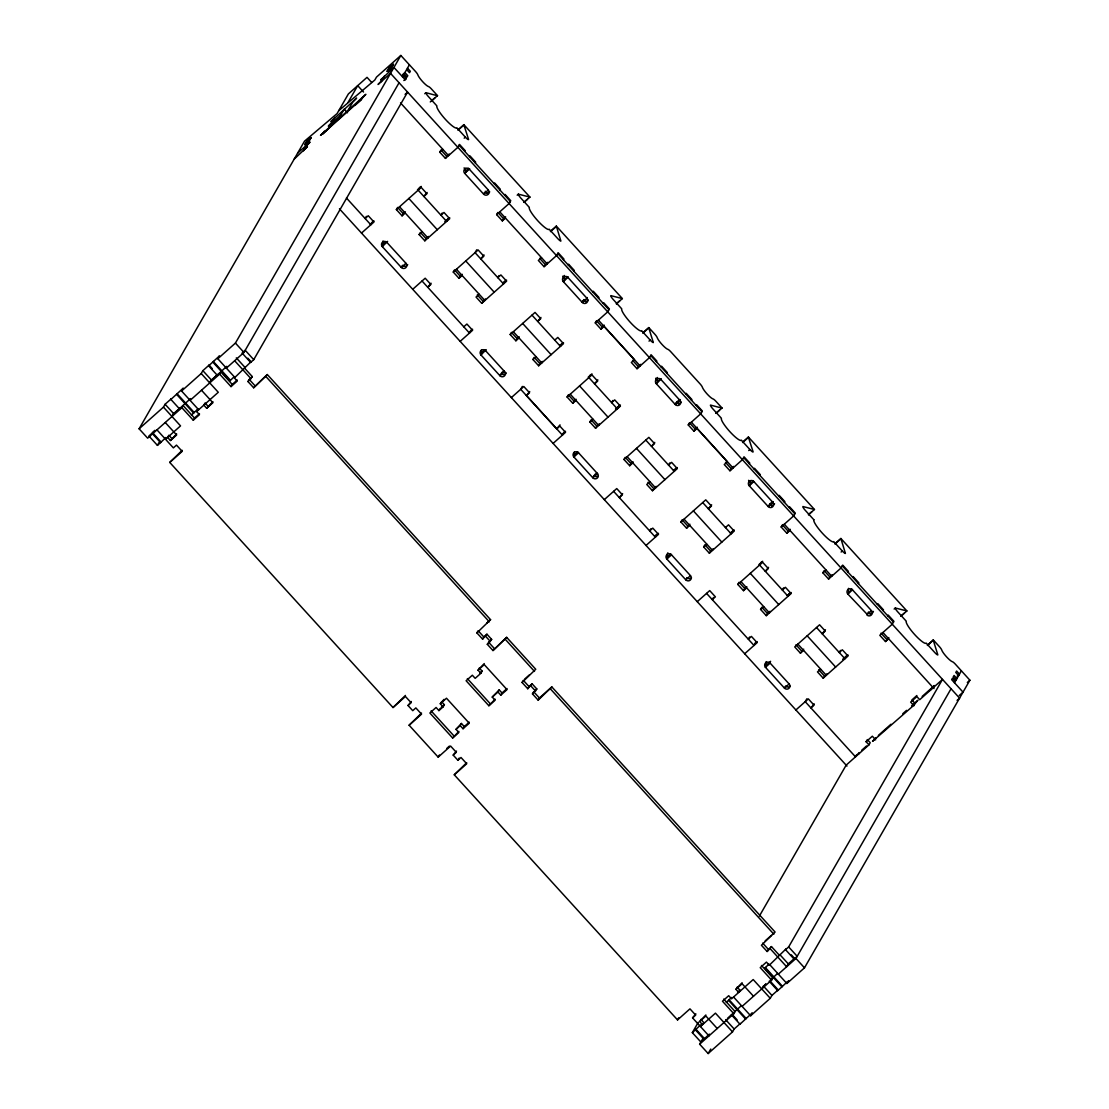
<?xml version="1.0" encoding="UTF-8"?>
<svg xmlns="http://www.w3.org/2000/svg" width="1109" height="1109" viewBox="0 0 1109 1109"><rect width="100%" height="100%" fill="white"/><g stroke="black" fill="none" stroke-linecap="round" stroke-linejoin="round"><path stroke-width="1.5" d="M716.206 413.186L722.028 408.001L716.026 401.416A4.228 0.79 48.3 0 0 713.073 398.949A8.47 1.58 48.3 0 1 707.154 394.028A8.47 1.58 48.3 0 1 702.344 387.166A4.228 0.79 48.3 0 0 699.931 383.742L670.862 351.83A4.228 0.79 48.3 0 0 667.909 349.363A8.47 1.58 48.3 0 1 661.99 344.428A8.47 1.58 48.3 0 1 657.18 337.58A4.228 0.79 48.3 0 0 654.767 334.156L648.765 327.571A4.159 0.776 48.3 0 0 648.751 327.793L653.326 342.57A4.242 0.79 48.3 0 1 650.193 340.089L641.654 330.718A14.819 2.759 48.3 0 1 630.259 322.289A14.819 2.759 48.3 0 1 621.747 308.843L613.208 299.472A4.228 0.79 48.3 0 1 610.782 295.632L622.357 298.571L556.344 226.097L560.904 241.097A4.242 0.79 48.3 0 1 557.772 238.615L549.232 229.244A14.819 2.759 48.3 0 1 537.837 220.83A14.819 2.759 48.3 0 1 529.326 207.383L520.786 198.012A4.228 0.79 48.3 0 1 518.347 194.158L517.182 195.198M894.145 609.049L895.31 608.009L906.885 610.948L840.872 538.475L845.432 553.474A4.242 0.79 48.3 0 1 842.299 550.993L833.76 541.622A14.819 2.759 48.3 0 1 822.365 533.207A14.819 2.759 48.3 0 1 813.854 519.761M311.13 137.571C301.177 145.14 304.933 148.218 311.13 137.571L306.417 141.813M393.459 64.308C383.354 72.002 387.096 75.107 393.459 64.308L388.802 68.495M304.67 144.863L309.799 139.886M518.347 194.158L529.936 197.097L463.895 124.693A4.2 0.776 48.3 0 0 463.922 124.97L468.608 139.554A4.228 0.79 48.3 0 1 465.364 137.156M722.028 408.001A4.159 0.776 48.3 0 1 721.876 408.084L710.453 405.076A4.242 0.79 48.3 0 0 712.893 408.916L721.418 418.287A14.819 2.759 48.3 0 0 729.93 431.734A14.819 2.759 48.3 0 0 741.339 440.148L749.878 449.519A4.228 0.79 48.3 0 0 753.136 451.931L748.45 437.348A4.2 0.776 48.3 0 1 748.423 437.071L814.463 509.475L802.874 506.536A4.228 0.79 48.3 0 0 805.314 510.39L813.854 519.761M680.302 399.6L679.886 400.321A3.175 3.119 29.9 0 1 679.692 404.743A3.175 3.119 29.9 0 1 675.229 404.466L656.265 383.645L661.338 378.779M181.876 407.71L193.257 420.2L194.491 418.051L183.11 405.547L181.876 407.71L147.649 438.166L139.11 428.795L304.518 141.162L337.081 113.589L348.378 93.932L367.024 77.339L371.681 82.454M303.492 150.852L306.943 144.849M139.11 428.795L163.453 407.128L165.102 404.258L171.327 398.727L170.911 399.448L179.45 408.819L179.852 408.098L173.642 413.629L171.992 416.499M324.438 131.153L322.788 134.037L329.415 127.785M331.425 123.418L334.876 117.415M170.911 399.448L183.235 388.122L181.585 391.006L198.65 409.748M338.952 118.233L344.192 109.126L347.519 112.771M348.06 102.416L357.708 85.629L363.53 92.033M348.281 109.943L352.69 102.264L356.627 98.063L330.939 121.616L334.045 118.857M157.423 445.374L160.542 442.616L152.002 433.245L148.897 436.003L157.423 445.374L159.142 442.394M160.542 442.616L165.92 437.473M355.296 104.745L354.894 105.466L361.104 99.935L362.754 97.051M181.585 391.006L201.214 373.539L202.864 370.656L209.074 365.124L212.276 368.645M209.74 382.91L211.403 380.027L217.614 374.495L217.198 375.216L208.658 365.845L209.074 365.124M208.658 365.845L219.485 355.878L217.821 358.748L234.9 377.49M171.673 438.36L168.818 435.241L167.584 437.403L170.426 440.523L176.636 433.938M381.219 81.678L384.657 75.689M191.4 415.154L197.818 409.082M217.821 358.748L235.427 343.083L400.834 55.45L415.404 71.364A4.228 0.79 48.3 0 1 417.816 74.788A8.47 1.58 48.3 0 0 422.626 81.636A8.47 1.58 48.3 0 0 428.545 86.571A4.228 0.79 48.3 0 1 431.498 89.039L437.501 95.624L431.678 100.808M193.257 420.2L199.468 414.669L196.626 411.55L197.859 409.387M219.637 374.107L220.871 371.959L232.252 384.449L231.019 386.611L219.637 374.107L190.11 400.377M708.956 1035.889L692.557 1017.868L695.662 1015.109L689.964 1008.857L677.544 1019.92L454.274 774.803L466.709 763.741L461.011 757.489L457.906 760.261L453.193 755.09L456.298 752.318L450.614 746.066L438.18 757.128L409.11 725.217L421.531 714.154L415.847 707.902L412.742 710.675L408.029 705.49L411.134 702.732L405.437 696.48L393.016 707.542L169.746 462.425L182.181 450.309M207.91 406.102L205.068 402.983L203.834 405.145L206.676 408.264L212.886 401.68M226.361 368.119L243.966 352.454L399.032 82.801M402.47 76.812L409.415 64.779M234.068 376.824L229.923 380.858L212.859 362.116M403.343 75.329L406.185 78.448L405.367 79.89L393.931 67.441M247.848 358.193L251.05 361.714L234.387 377.947L237.229 381.08L231.019 386.611M250.634 362.435L253.739 359.663L245.214 350.292L242.109 353.064L250.634 362.435L251.05 361.714M253.739 359.663L407.558 92.172L405.09 94.362M779.336 955.237L771.462 946.587L767.123 951.508L761.426 945.27L775.094 932.045L551.838 686.928L538.17 700.153L532.472 693.901L536.825 688.98L532.112 683.809L527.759 688.731L522.076 682.479L535.744 669.254L506.661 637.342L492.992 650.553L487.308 644.315L491.647 639.394L486.934 634.209L482.595 639.131L476.898 632.892L490.566 619.668L267.311 374.551L253.642 387.776L247.945 381.524L252.297 376.603L244.424 367.966M247.945 381.524L252.297 376.603M253.642 387.776L267.311 374.551M366.4 216.352L365.166 218.501L368.271 215.742L373.969 221.994L361.506 233.07M372.485 221.897L370.836 224.78L346.452 198.012M396.37 209.587L397.618 207.425L403.302 213.677L402.068 215.839L396.37 209.587L421.226 187.463L426.923 193.715L423.818 196.473L427.131 192.481M387.596 241.374L382.3 246.628L401.292 267.435A3.175 3.119 29.9 0 0 405.755 267.699A3.175 3.119 29.9 0 0 405.949 263.277L386.958 242.483A3.175 3.119 29.9 0 0 382.522 242.192A3.175 3.119 29.9 0 0 382.314 246.6L383.562 244.451A3.175 3.119 29.9 0 1 383.049 240.958M439.732 152.155L440.98 149.992L446.664 156.244L445.43 158.393L439.732 152.155L442.838 149.382M419.826 187.31L418.176 190.193L446.622 221.426L448.272 218.556L444.778 221.661M464.81 151.406L465.212 150.685L459.528 144.433L457.851 147.331L445.43 158.393M419.133 234.581L420.38 232.419L426.064 238.671L424.83 240.819L419.133 234.581L422.252 231.809M402.512 265.287L401.264 267.449L405.922 263.304M469.551 156.619L469.966 155.898L475.65 162.136L475.234 162.857M468.663 168.36L464.671 173.309L483.649 194.144A3.175 3.119 29.9 0 0 488.085 194.422A3.175 3.119 29.9 0 0 488.279 190.013M442.131 213.067L440.883 215.215L443.988 212.457L449.686 218.709L424.83 240.819M469.343 169.164L464.671 173.309A3.175 3.119 29.9 0 1 464.851 168.915A3.175 3.119 29.9 0 1 469.315 169.192L469.62 168.651M483.926 193.618L484.55 192.536M494.212 183.692L494.614 182.971L500.311 189.209L499.896 189.93M453.276 272.065L454.524 269.903L460.207 276.155L458.974 278.304L453.276 272.065L478.131 249.941L483.829 256.193L480.724 258.952L484.037 254.959M504.637 195.142L505.052 194.422L510.736 200.674L509.086 203.543L496.638 214.619L502.335 220.871L505.441 218.113M496.638 214.619L497.886 212.471L503.569 218.709L502.335 220.871M476.731 249.788L475.082 252.672L503.528 283.904L505.177 281.021L502.848 283.1M509.073 203.571L510.306 201.408L459.098 145.182M479.157 294.287L476.038 297.046L481.736 303.298L485.465 298.931M499.036 275.545L497.789 277.694L500.894 274.935L506.591 281.173L481.736 303.298M471.117 330.191L469.467 333.06L422.044 281.007M480.959 354.894A3.175 3.119 29.9 0 1 481.154 350.472A3.175 3.119 29.9 0 1 485.617 350.749L504.581 371.57A3.175 3.119 29.9 0 1 504.387 375.993A3.175 3.119 29.9 0 1 499.923 375.715L480.932 354.908L482.179 352.759A3.175 3.119 29.9 0 1 481.458 349.834M481.264 354.353L482.193 352.731M486.241 349.668L480.932 354.908M541.483 257.676L538.364 260.435L544.062 266.687L547.791 262.32M510.182 334.53L511.429 332.381L517.113 338.633L515.879 340.782L510.182 334.53L535.037 312.419L540.735 318.671L537.629 321.43L540.942 317.424M556.482 255.625L558.16 252.727L563.857 258.979L563.441 259.7M568.182 264.899L568.598 264.192L574.282 270.43L573.88 271.15M567.295 276.654L563.317 281.603L582.28 302.424A3.175 3.119 29.9 0 0 586.716 302.715A3.175 3.119 29.9 0 0 586.924 298.307L587.354 297.559M568.265 276.931L563.317 281.603A3.175 3.119 29.9 0 1 563.483 277.208A3.175 3.119 29.9 0 1 567.947 277.472L586.938 298.279L582.28 302.424L583.195 300.83M532.944 359.524L534.191 357.375L539.875 363.613L538.641 365.776L532.944 359.524L536.063 356.765M522.339 386.417L520.689 389.301L562.415 435.116L564.065 432.233M553.1 443.406L565.521 432.344L559.837 426.092L556.718 428.864L526.401 395.525L529.714 391.519M582.28 302.424L583.93 299.555L586.217 302.05M592.844 291.972L593.26 291.251L598.943 297.503L598.527 298.224M603.268 303.436L603.684 302.715L609.382 308.954L607.704 311.851L595.27 322.913L600.967 329.165L604.072 326.393L634.445 359.704L631.34 362.463L637.023 368.715L649.458 357.652L651.108 354.769L656.805 361.021L656.389 361.742M595.27 322.913L596.517 320.764L602.201 327.003L600.967 329.165M567.087 397.008L568.335 394.859L574.018 401.098L572.785 403.26L567.087 397.008L591.943 374.897L597.64 381.136L594.535 383.908L597.848 379.902M393.016 707.542L405.437 695.426M556.718 428.864L560.031 424.858M590.543 374.745L588.893 377.614L617.339 408.861L618.988 405.977L615.495 409.082M408.029 705.49L411.342 701.498M409.11 725.217L421.531 713.101M589.849 422.002L591.097 419.84L596.781 426.092L595.547 428.254L589.849 422.002L592.968 419.244M476.898 632.892L478.145 630.73L483.829 636.982L482.595 639.131M612.847 400.488L611.6 402.65L614.705 399.878L620.402 406.13L595.547 428.254M461.427 723.456L460.193 725.619L463.035 728.738L464.269 726.589L461.427 723.456L456.007 729.348L458.849 732.467L452.638 737.998L429.876 713.004L436.087 707.473L438.928 710.606L443.115 706.877L440.273 703.758L444.002 699.377M438.928 710.606L440.176 708.443M637.023 368.715L640.752 364.334M443.115 706.877L444.362 704.714L441.507 701.595M487.308 644.315L491.647 639.394M499.189 689.867L497.941 692.016L500.797 695.135L502.03 692.986L499.189 689.867L492.244 697.09L495.099 700.209L488.875 705.74L466.113 680.746L472.337 675.215L475.179 678.348L480.876 673.274L478.034 670.155L484.245 663.57M492.992 650.553L506.661 637.342M593.772 476.163L592.844 477.785L573.88 456.963A3.175 3.119 29.9 0 1 574.074 452.541A3.175 3.119 29.9 0 1 578.538 452.805L597.501 473.64A3.175 3.119 29.9 0 1 597.307 478.048A3.175 3.119 29.9 0 1 592.844 477.785L597.501 473.64M480.876 673.274L482.11 671.111L479.268 667.992M661.13 366.954L661.546 366.233L667.23 372.472L666.814 373.192M438.18 757.128L439.427 754.979M660.243 378.696L656.265 383.645A3.175 3.119 29.9 0 1 656.459 379.236A3.175 3.119 29.9 0 1 660.922 379.5L679.886 400.321L675.229 404.466L679.207 399.517M452.638 737.998L458.849 731.413M453.193 755.09L456.506 751.084M623.993 459.486L625.24 457.338L630.924 463.576L629.69 465.738L623.993 459.486L648.848 437.362L654.546 443.614L651.44 446.386L654.754 442.38M488.875 705.74L495.085 699.155M457.906 760.261L459.154 758.099M454.274 774.803L466.709 762.687M675.229 404.466L676.157 402.858M685.792 394.014L686.208 393.307L691.891 399.545L691.475 400.266M522.076 682.479L523.309 680.316L529.007 686.568L527.759 688.731M696.216 405.478L696.632 404.757L702.33 411.009L700.666 413.879L688.245 424.941L693.929 431.179L697.048 428.421L727.365 461.76L724.26 464.532L729.958 470.771L742.406 459.694L744.056 456.825L749.739 463.063L749.337 463.784M532.472 693.901L533.72 691.739L539.404 697.991L538.17 700.153M688.245 424.941L689.479 422.779L695.177 429.031L693.929 431.179M649.874 481.708L646.755 484.481L652.452 490.733L656.181 486.352M669.753 462.966L668.505 465.128L671.61 462.356L677.308 468.608L652.452 490.733M650.928 528.73L649.694 530.892L652.799 528.12L658.496 534.372L646.034 545.448M680.898 521.965L682.146 519.802L687.83 526.054L686.596 528.217L680.898 521.965L705.754 499.84L711.451 506.092L708.346 508.851L711.659 504.858M729.958 470.771L733.673 466.404M703.661 546.959L704.908 544.796L710.592 551.048L709.358 553.197L703.661 546.959L706.78 544.186M686.748 578.191L685.792 579.827L666.828 559.005A3.175 3.119 29.9 0 1 667.036 554.569A3.175 3.119 29.9 0 1 671.513 554.833L690.477 575.654A3.175 3.119 29.9 0 1 690.283 580.076A3.175 3.119 29.9 0 1 685.819 579.813L690.45 575.682M754.078 468.996L754.494 468.275L760.178 474.513L759.762 475.234M753.191 480.738L749.199 485.687L768.177 506.522A3.175 3.119 29.9 0 0 772.613 506.799A3.175 3.119 29.9 0 0 772.807 502.391L773.25 501.656M713.531 597.446L712.283 599.609L715.402 596.85L709.705 590.598L697.256 601.674M772.155 501.573L768.149 506.536L772.834 502.363L753.843 481.569A3.175 3.119 29.9 0 0 749.379 481.292A3.175 3.119 29.9 0 0 749.185 485.714L753.87 481.542M778.74 496.07L779.142 495.349L784.839 501.587L784.423 502.308M737.804 584.443L739.051 582.28L744.735 588.532L743.501 590.681L737.804 584.443L762.659 562.318L768.357 568.57L765.252 571.329L768.565 567.337M789.164 507.52L789.58 506.799L795.264 513.051L793.6 515.948L781.166 526.997L786.863 533.249L789.968 530.49M781.166 526.997L782.413 524.848L788.097 531.086L786.863 533.249M761.259 562.166L759.61 565.049L788.055 596.282L789.705 593.412L787.376 595.478M760.566 609.423L761.814 607.275L767.497 613.527L766.264 615.675L760.566 609.423L763.685 606.665M749.573 637.023L748.325 639.172L751.431 636.414L757.128 642.666L744.68 653.742M783.564 587.922L782.316 590.071L785.422 587.313L791.119 593.565L766.264 615.675M755.645 642.568L753.995 645.438L706.572 593.384M765.487 667.271A3.175 3.119 29.9 0 1 765.681 662.863A3.175 3.119 29.9 0 1 770.145 663.127L789.109 683.948A3.175 3.119 29.9 0 1 788.915 688.37A3.175 3.119 29.9 0 1 784.451 688.093L765.46 667.299L766.721 665.123A3.175 3.119 29.9 0 1 766.208 661.629M822.892 572.812L824.139 570.664L829.823 576.902L828.589 579.064L822.892 572.812L826.011 570.054M841.01 568.002L842.688 565.105L848.385 571.357L847.969 572.078M825.47 629.801L822.157 633.807L825.262 631.049L819.565 624.797L794.709 646.921L800.407 653.159L803.72 649.167M852.71 577.276L853.126 576.569L858.81 582.807L858.408 583.528M806.867 698.795L805.217 701.678L855.496 756.837L856.744 754.688M820.591 669.143L817.472 671.902L823.169 678.154L826.898 673.787M840.47 650.387L839.222 652.549L842.327 649.791L848.025 656.029L823.169 678.154M867.099 614.289L847.817 594.008A3.175 3.119 29.9 0 1 848.011 589.586A3.175 3.119 29.9 0 1 852.474 589.849L871.466 610.657A3.175 3.119 29.9 0 1 871.244 615.093A3.175 3.119 29.9 0 1 866.781 614.83L871.466 610.657M877.371 604.35L877.787 603.643L883.471 609.881L883.055 610.602M887.796 615.814L888.212 615.093L893.909 621.331L892.232 624.228L879.797 635.291L885.495 641.543L888.6 638.77M885.495 641.543L888.808 637.536M677.544 1019.92L678.777 1017.757M692.557 1017.868L695.87 1013.876M709.372 1034.115L700.874 1042.016L692.335 1032.645L698.351 1022.193M759.374 916.089L846.153 765.155L868.971 744.86L870.205 742.697L867.363 739.578L866.115 741.741L868.971 744.86M700.888 1019.393L703.73 1022.512L702.496 1024.674L699.654 1021.541L705.865 1014.971M692.335 1032.645L700.833 1024.744M858.671 754.009L859.503 752.581L856.398 755.34M731.427 1014.832L739.966 1024.203L740.382 1023.482L734.158 1029.013L732.508 1031.897L708.166 1053.55L699.64 1044.179L703.078 1038.19M726.312 1002.425L731.483 997.462M737.138 987.135L739.98 990.254L738.746 992.416L735.891 989.283L742.101 982.713M708.166 1053.55L710.758 1049.059M767.123 951.508L771.462 946.587M699.64 1044.179L733.853 1013.723L735.101 1011.56L723.72 999.07M768.981 964.095L764.836 968.129L781.914 986.871L777.714 990.6L769.189 981.229M930.132 690.422L934.069 686.221M913.968 705.754L910.655 702.108L916.866 696.577L919.708 699.696L942.47 679.443L788.651 946.934L797.191 956.305L794.086 959.077L785.546 949.706L785.962 948.985L769.299 965.218L766.444 962.099L760.233 967.63L771.614 980.12L742.101 1006.39M933.182 687.719L934.416 685.556L922.175 696.452M761.731 988.923L765.875 983.835M739.966 1024.203L752.29 1012.891L750.641 1015.761L733.562 997.019M771.614 980.12L772.862 977.972L761.481 965.468M791.299 954.835L794.501 958.356L788.291 963.887L786.628 966.757L770.228 948.75M750.641 1015.761L770.27 998.294L771.919 995.411L778.13 989.88L770.672 981.687M794.086 959.077L794.501 958.356M778.352 974.132L795.957 958.467L951.009 688.814M954.461 682.825L961.392 670.793M777.714 990.6L778.13 989.88M781.914 986.871L787.293 981.728M769.812 964.761L786.877 983.503L788.541 980.633M786.877 983.503L804.482 967.838L969.89 680.205L955.39 664.208A4.228 0.79 48.3 0 0 952.437 661.74A8.47 1.58 48.3 0 1 946.518 656.805A8.47 1.58 48.3 0 1 941.707 649.957A4.228 0.79 48.3 0 0 939.295 646.533L933.293 639.948L927.471 645.133M338.73 110.706L374.842 79.987L376.492 77.103L400.834 55.45M387.069 71.489L391.727 67.344M332.256 121.976L328.319 126.176L340.754 115.114M297.614 153.153L310.049 142.091L306.112 146.291M393.986 67.399L380.678 79.931L383.783 77.173M304.323 149.41L307.429 146.638L294.176 159.142M381.995 80.278L378.058 84.492L390.534 73.388L959.59 698.143L957.067 700.389M323.606 132.595L320.501 135.353L365.859 94.293L361.922 98.493M323.19 133.316L361.52 99.214M402.595 74.65L404.924 72.57L407.779 75.689L406.948 77.131L404.106 74.012M403.856 80.527L406.185 78.448M424.761 93.724L425.925 92.699L437.348 95.707A4.159 0.776 48.3 0 0 437.501 95.624M430.278 101.931L434.936 97.772M458.1 129.808L463.922 124.624M458.1 130.155L463.922 124.97M464.186 138.181L465.35 137.142L456.811 127.771A14.819 2.759 48.3 0 1 445.402 119.356A14.819 2.759 48.3 0 1 436.891 105.91L428.365 96.538A4.242 0.79 48.3 0 1 425.925 92.699M370.226 224.254L373.955 220.941M446.664 156.244L449.145 154.026M417.497 189.736L421.226 186.409M154.9 430.306L152.418 432.524L160.944 441.895M190.526 398.602L172.893 414.655M226.777 366.344L210.003 381.635M403.302 213.677L405.381 211.833M402.068 215.839L405.173 213.067M381.621 245.824L386.279 241.679M165.504 439.247L180.531 425.884L163.453 407.128M196.626 411.55L218.279 392.281L201.214 373.539M194.491 418.051L199.468 413.629M232.252 384.449L237.229 380.027M170.426 440.523L176.636 434.991L165.255 422.501M206.676 408.264L212.886 402.733L201.505 390.243M169.746 462.425L182.181 451.363L176.483 445.111L173.378 447.884L156.979 429.876M426.064 238.671L428.559 236.453M445.957 220.968L449.686 217.655M483.649 194.144L488.307 189.986L469.315 169.192M412.728 289.297L425.177 278.22L430.874 284.458L427.755 287.231L431.068 283.225M503.569 218.709L505.635 216.865M523.864 202.365L527.357 199.246M524.1 202.282L529.936 197.097M460.207 276.155L462.287 274.311M458.974 278.304L462.079 275.545M550.521 231.282L556.344 226.097M550.521 231.615L556.344 226.43M502.862 283.447L506.591 280.133M463.798 326.795L466.903 324.036L472.6 330.274L460.152 341.364M470.105 331.439L472.6 329.234M544.062 266.687L556.51 255.611M481.417 353.078L484.91 349.959M517.113 338.633L519.192 336.789M515.879 340.782L518.984 338.023M501.559 372.86L503.888 370.794M504.567 371.598L499.896 375.743L501.143 373.581A3.175 3.119 29.9 0 0 506.342 372.901M554.694 340.172L557.799 337.413L563.497 343.651L538.641 365.776M559.754 345.578L562.083 343.499L560.433 346.382L531.987 315.136M539.875 363.613L542.37 361.409M559.768 345.925L563.497 342.598M616.285 303.824L619.792 300.719M616.535 303.755L622.357 298.571M511.36 397.59L523.808 386.514L529.506 392.752L526.401 395.525M602.201 327.003L604.28 325.159M588.214 377.157L591.943 373.844M642.943 332.755L648.765 327.571M642.943 333.088L648.765 327.904M574.018 401.098L576.098 399.254M572.785 403.26L575.89 400.501M649.028 341.128L650.193 340.089M563.039 433.508L565.521 431.29M596.781 426.092L599.276 423.888M616.673 408.403L620.402 405.076M574.365 455.12L577.858 452.015M578.538 452.805L573.88 456.963L575.114 454.801A3.175 3.119 29.9 0 1 574.393 451.904M594.507 474.902L596.836 472.836M630.924 463.576L633.003 461.732M629.69 465.738L632.795 462.966M604.308 499.632L616.743 488.57L622.426 494.822L619.321 497.581L622.634 493.588M695.177 429.031L697.242 427.187M715.97 413.269L719.464 410.15M486.837 622.995L490.566 619.668M483.829 636.982L486.934 634.209M673.565 470.535L675.894 468.455L674.244 471.325L645.798 440.093M673.579 470.868L677.308 467.554M440.273 703.758L446.483 698.226L469.246 723.207L463.035 728.738M478.034 670.155L484.245 664.624L507.007 689.618L500.797 695.135M441.216 707.514L444.362 704.714M479.837 673.149L482.11 671.111M742.628 442.186L748.45 437.001M742.628 442.533L748.45 437.348M748.714 450.559L749.878 449.519M654.684 536.354L657.013 534.275L655.364 537.158L613.624 491.342M654.754 536.631L658.483 533.318M456.007 729.348L460.193 725.619M492.244 697.09L497.941 692.016M687.83 526.054L689.909 524.21M686.596 528.217L689.701 525.444M464.269 726.589L469.246 722.153M502.03 692.986L507.007 688.564M446.872 748.339L449.367 746.121M524.557 679.221L529.52 674.785M667.313 557.162L670.806 554.056M671.486 554.86L666.828 559.005L668.089 556.829A3.175 3.119 29.9 0 1 667.895 552.823M529.007 686.568L532.112 683.809M534.746 690.824L536.825 688.98M725.411 527.593L728.516 524.834L734.213 531.086L709.358 553.197M539.404 697.991L551.838 686.928M730.471 532.999L732.799 530.934L731.15 533.803L702.704 502.571M710.592 551.048L713.087 548.83M730.484 533.346L734.213 530.033M788.097 531.086L790.163 529.256M808.392 514.742L811.885 511.623M808.627 514.659L814.463 509.475M758.93 564.592L762.659 561.265M744.735 588.532L746.814 586.689M743.501 590.681L746.607 587.922M835.049 543.66L840.872 538.475M835.049 543.992L840.872 538.808M767.497 613.527L769.993 611.309M787.39 595.824L791.119 592.511M841.135 552.032L842.299 550.993M754.633 643.816L757.128 641.612M829.823 576.902L832.318 574.698M828.589 579.064L841.038 567.988M765.945 665.455L770.616 661.311M851.823 589.031L847.844 593.98L852.502 589.836M765.46 667.299L770.117 663.14M800.407 653.159L803.512 650.401M789.095 683.976L784.423 688.121L785.671 685.958A3.175 3.119 29.9 0 0 790.163 686.208M843.117 658.996L846.611 655.876L844.961 658.76L816.515 627.514M843.048 659.411L848.025 654.975M900.813 616.202L904.32 613.097M795.888 709.968L808.336 698.892L814.034 705.13L810.929 707.902L814.242 703.896M901.062 616.133L906.885 610.948M927.471 645.466L933.279 640.184A4.159 0.776 48.3 0 1 933.293 639.948M916.866 695.523L911.889 699.945L915.216 703.591M866.115 741.741L872.339 736.21L875.653 739.855M861.638 750.322L866.531 745.969M875.874 737.665L872.533 741.339L913.081 705.948L917.892 700.264L911.598 705.865M878.383 735.419L890.943 724.246M902.781 713.711L906.566 710.356M957.136 676.227L959.465 674.147L956.623 671.028L955.792 672.47L958.633 675.589M954.586 680.663L956.915 678.583L954.073 675.464L953.241 676.906L956.083 680.025M967.325 682.492L969.89 680.205M959.257 695.509L963.042 692.155L951.661 679.651L952.479 678.223L955.334 681.342M765.155 940.903L771.365 935.372M699.654 1021.541L705.865 1016.01L717.246 1028.514M735.891 989.283L742.115 983.752L753.496 996.256M737.582 992.389L739.98 990.254M785.546 949.706L788.651 946.934M700.417 1026.518L715.444 1013.155L732.508 1031.897M741.269 1005.724L727.435 1018.395M777.52 973.466L770.228 980.301M763.186 986.566L765.612 984.418M407.474 68.134L410.33 71.267L409.498 72.695L406.656 69.576M557.73 253.476L608.938 309.702M650.692 355.49L701.914 411.716M743.626 457.56L794.834 513.786M842.258 565.853L893.466 622.08M464.047 167.944L466.334 170.439M485.298 191.261L487.572 193.756M562.693 276.224L564.966 278.733M655.641 378.266L657.914 380.775M676.878 401.597L679.152 404.092M748.575 480.322L750.862 482.817M769.826 503.638L772.1 506.134M868.458 611.932L870.745 614.428M400.557 102.957L448.549 155.607M499.771 211.833L547.194 263.9M598.403 320.127L640.129 365.942M691.351 422.169L733.077 467.984M784.299 524.224L831.722 576.278M882.93 632.504L934.014 688.592M539.612 258.286L545.295 264.524M632.574 360.3L638.271 366.552M725.508 462.37L731.191 468.622M881.045 633.142L886.729 639.38M408.847 198.483L437.306 229.729M465.752 260.962L494.212 292.194M522.658 323.44L551.118 354.672M579.563 385.918L608.023 417.15M636.469 448.383L664.929 479.629M693.375 510.861L721.834 542.107M750.28 573.339L778.74 604.571M807.186 635.817L835.645 667.05M399.531 206.773L427.977 238.019M456.437 269.251L484.883 300.497M513.342 331.73L541.788 362.976M570.248 394.208L598.694 425.44M627.153 456.686L655.599 487.918M684.059 519.164L712.505 550.397M740.964 581.629L769.41 612.875M797.87 644.107L826.316 675.353M477.286 294.897L482.969 301.135M648.003 482.318L653.686 488.57M795.957 644.759L801.641 651.011M818.719 669.753L824.403 675.991M339.451 208.852L846.971 766.056M235.427 343.083L243.966 352.454M266.063 376.713L489.332 621.83M505.427 639.505L534.496 671.416M550.591 689.091L773.86 934.208M795.957 958.467L804.482 967.838M236.3 357.874L244.839 367.245M779.752 954.516L788.291 963.887M234.651 360.744L251.05 378.751M485.7 636.372L490.414 641.543M530.864 685.958L535.578 691.143M249.192 379.361L254.876 385.613M488.542 642.153L494.24 648.405M762.673 943.107L768.357 949.359M213.261 361.395L230.339 380.137M765.252 967.422L782.316 986.164M202.864 370.656L211.403 380.027M763.38 986.04L771.919 995.411M770.27 998.294L753.191 979.552L731.538 998.821L728.696 995.702L722.472 1001.233L733.853 1013.723M467.36 678.597L490.123 703.577M177.024 393.653L194.089 412.396M729.001 999.666L746.08 1018.422M176.608 394.374L193.673 413.116M728.585 1000.387L745.664 1019.129M732.91 1015.289L737.18 1019.975M165.102 404.258L173.642 413.629M725.633 1019.642L734.158 1029.013M431.11 710.855L453.872 735.835M695.856 1029.166L704.395 1038.537M695.454 1029.887L703.979 1039.258M933.293 640.281L937.854 654.948A4.242 0.79 48.3 0 1 934.721 652.466L926.181 643.095A14.819 2.759 48.3 0 1 914.786 634.681A14.819 2.759 48.3 0 1 906.275 621.22L897.736 611.849A4.228 0.79 48.3 0 1 895.31 608.009M681.314 402.165A3.175 3.119 29.9 0 1 676.462 402.317M657.498 381.496A3.175 3.119 29.9 0 1 656.764 378.585M656.985 378.003A3.175 3.119 29.9 0 1 657.304 377.49M873.421 611.419A3.175 3.119 29.9 0 1 868.028 612.667M849.064 591.846A3.175 3.119 29.9 0 1 848.551 588.352M774.567 503.722A3.175 3.119 29.9 0 1 769.396 504.373M750.419 483.552A3.175 3.119 29.9 0 1 749.698 480.654M588.352 300.151A3.175 3.119 29.9 0 1 583.5 300.289M564.536 279.468A3.175 3.119 29.9 0 1 563.802 276.571M564.024 275.975A3.175 3.119 29.9 0 1 564.342 275.462M489.721 191.857A3.175 3.119 29.9 0 1 485.285 192.398M465.891 171.174A3.175 3.119 29.9 0 1 465.17 168.277M598.098 476.232A3.175 3.119 29.9 0 1 594.091 475.622M691.517 577.914A3.175 3.119 29.9 0 1 687.053 577.65M407.696 264.607A3.175 3.119 29.9 0 1 402.955 265.661"/></g></svg>
